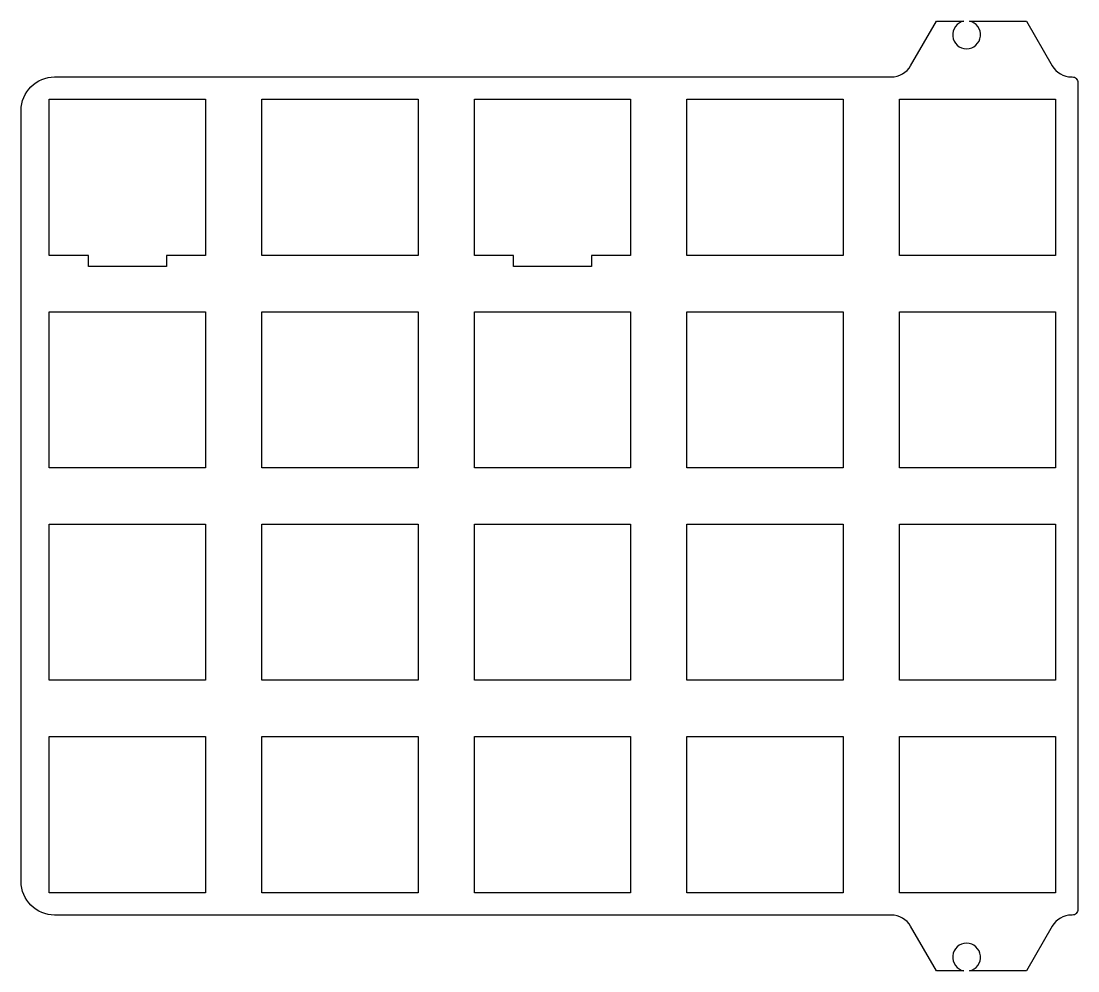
# Model space of a CAD drawing. Header units: millimetres. Extents: x -85.7 to 9, y -14 to 71.2.
import ezdxf

# ---------------------------------------------------------------- set-up
doc = ezdxf.new("R2010")
doc.units = ezdxf.units.MM
doc.layers.get('0').update_dxf_attribs({"linetype": 'CONTINUOUS'})

msp = doc.modelspace()

# ---------------------------------------------------------------- linework, layer by layer
msp.add_lwpolyline([(-5.989, -10, 0.267949), (-7.721, -9), (-82.725, -9, -0.414214), (-85.725, -6), (-85.725, 63.15, -0.414214), (-82.725, 66.15), (-7.721, 66.15, 0.267949), (-5.989, 67.15), (-3.68, 71.15), (-1.224, 71.15, 9.949874), (-0.726, 71.15), (4.392, 71.15), (6.701, 67.15, 0.267949), (8.433, 66.15), (8.5, 66.15, -0.414214), (9, 65.65), (9, -8.5, -0.414214), (8.5, -9), (8.433, -9, 0.267949), (6.701, -10), (4.392, -14), (-0.726, -14, 9.949874), (-1.224, -14), (-3.68, -14)], format="xyb", close=True)
for points in [[(-83.2, 50.15), (-83.2, 64.15), (-69.2, 64.15), (-69.2, 50.15), (-72.7, 50.15), (-72.7, 49.15), (-79.7, 49.15), (-79.7, 50.15)], [(-50.15, 50.15), (-64.15, 50.15), (-64.15, 64.15), (-50.15, 64.15)], [(-45.1, 64.15), (-31.1, 64.15), (-31.1, 50.15), (-34.6, 50.15), (-34.6, 49.15), (-41.6, 49.15), (-41.6, 50.15), (-45.1, 50.15)], [(-12.05, 64.15), (-12.05, 50.15), (-26.05, 50.15), (-26.05, 64.15)], [(-7, 64.15), (7, 64.15), (7, 50.15), (-7, 50.15)], [(-69.2, 45.1), (-69.2, 31.1), (-83.2, 31.1), (-83.2, 45.1)], [(-50.15, 31.1), (-64.15, 31.1), (-64.15, 45.1), (-50.15, 45.1)], [(-45.1, 31.1), (-45.1, 45.1), (-31.1, 45.1), (-31.1, 31.1)], [(-12.05, 31.1), (-26.05, 31.1), (-26.05, 45.1), (-12.05, 45.1)], [(7, 31.1), (-7, 31.1), (-7, 45.1), (7, 45.1)], [(-83.2, 26.05), (-69.2, 26.05), (-69.2, 12.05), (-83.2, 12.05)], [(-50.15, 12.05), (-64.15, 12.05), (-64.15, 26.05), (-50.15, 26.05)], [(-45.1, 26.05), (-31.1, 26.05), (-31.1, 12.05), (-45.1, 12.05)], [(-26.05, 12.05), (-26.05, 26.05), (-12.05, 26.05), (-12.05, 12.05)], [(7, 26.05), (7, 12.05), (-7, 12.05), (-7, 26.05)], [(-69.2, -7), (-83.2, -7), (-83.2, 7), (-69.2, 7)], [(-64.15, 7), (-50.15, 7), (-50.15, -7), (-64.15, -7)], [(-31.1, 7), (-31.1, -7), (-45.1, -7), (-45.1, 7)], [(-26.05, -7), (-26.05, 7), (-12.05, 7), (-12.05, -7)], [(7, 7), (7, -7), (-7, -7), (-7, 7)]]:
    msp.add_lwpolyline(points, close=True)

doc.saveas('drawing.dxf')
